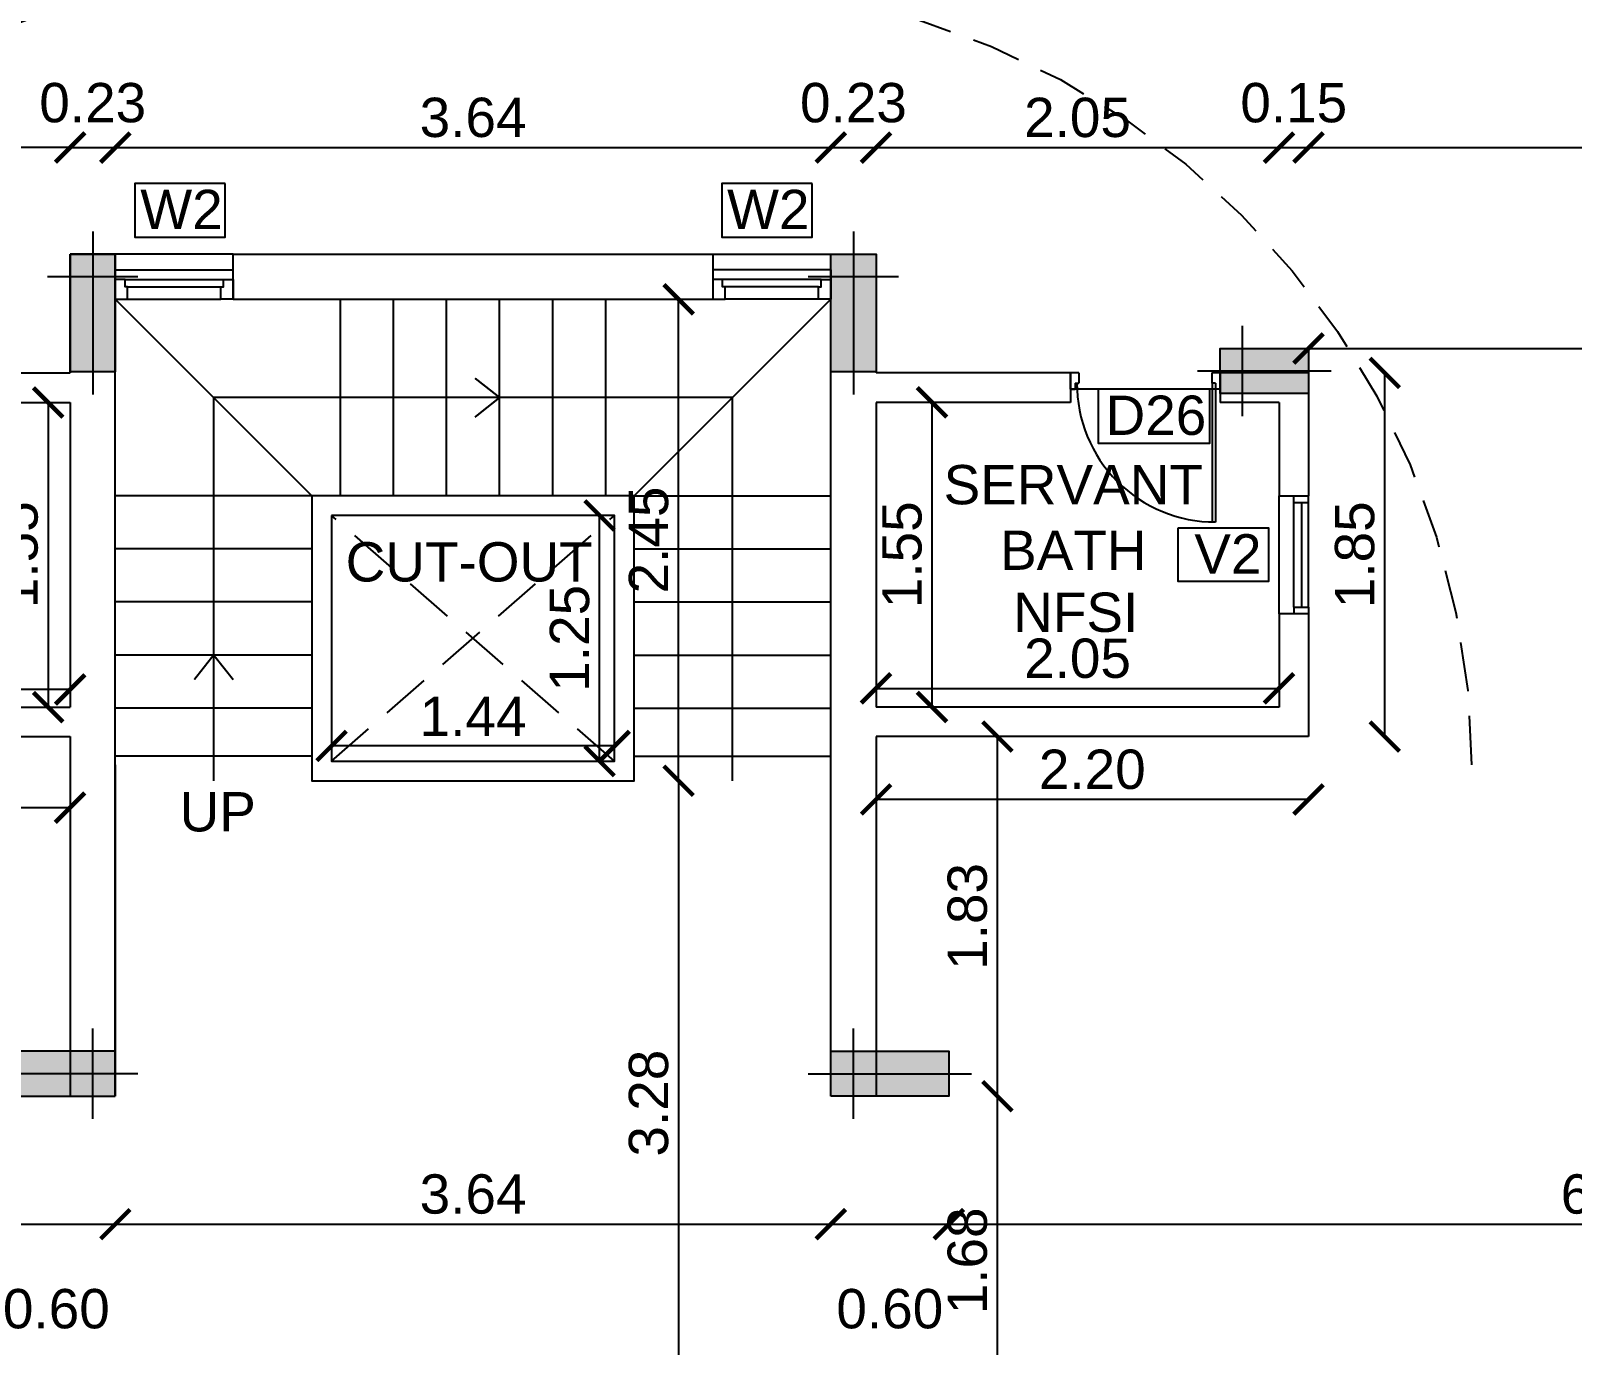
# Model space of a CAD drawing. Header units: metres. Extents: x 2130 to 3135, y 5414 to 5819.
# Drawn here: x 2816.08 to 2823.92, y 5639.05 to 5645.73 of the extents above; entities that cross this region are included whole.
import ezdxf
from ezdxf.enums import TextEntityAlignment as Align

# ---------------------------------------------------------------- set-up
doc = ezdxf.new("R2010")
doc.units = ezdxf.units.M
doc.header["$MEASUREMENT"] = 0
doc.header["$PDMODE"] = 34
doc.linetypes.add('HIDDEN', pattern=[0.375, 0.25, -0.125])
doc.linetypes.add('PHANTOM2', pattern=[1.25, 0.625, -0.125, 0.125, -0.125, 0.125, -0.125])
doc.layers.get('0').update_dxf_attribs({"lineweight": 18})
doc.layers.get('Defpoints').update_dxf_attribs({"lineweight": 18})
for name, color, linetype in [('BLK_1_FLR_0_EXIT_WIDTH_STAIR', 1, 'Continuous'), ('col', 1, 'Continuous'), ('DIM', 8, 'Continuous'), ('JD', 3, 'Continuous'), ('WALL', 2, 'Continuous'), ('WIN', 5, 'Continuous')]:
    doc.layers.add(name, color=color, linetype=linetype)
doc.layers.add('text', color=7, linetype='Continuous', lineweight=25)
doc.layers.add('text @ 1', color=7, linetype='Continuous', lineweight=25)
doc.styles.add('A1', font='arial.ttf')
doc.styles.add('R1', font='arial.ttf')
doc.styles.get("Standard").update_dxf_attribs({"font": 'arial.ttf'})
doc.dimstyles.new('app', dxfattribs={"dimtxt": 0.2, "dimasz": 0.1, "dimexe": 0.18, "dimexo": 0.0625, "dimgap": 0.09, "dimtad": 0, "dimzin": 0, "dimdsep": 46, "dimtxsty": 'Standard', "dimblk": 'OBLIQUE', "dimcen": 0.09, "dimse1": 1, "dimse2": 1, "dimclre": 8, "dimadec": 0, "dimazin": 0, "dimtfac": 1, "dimtofl": 0, "dimtmove": 0, "dimatfit": 3, "dimfxl": 0, "dimtolj": 1, "dimtzin": 0, "dimarcsym": 0})
doc.dimstyles.new('DIM-CMDA', dxfattribs={"dimtxt": 0.2, "dimasz": 0.15, "dimexe": 0.05, "dimexo": 0.0625, "dimgap": 0.05, "dimtad": 1, "dimzin": 1, "dimdsep": 46, "dimtxsty": 'R1', "dimblk": 'ARCHTICK', "dimcen": 0.09, "dimse1": 1, "dimse2": 1, "dimclrd": 8, "dimclre": 8, "dimadec": 0, "dimazin": 0, "dimtm": 1e-09, "dimtfac": 1, "dimtofl": 0, "dimtmove": 2, "dimatfit": 3, "dimfxl": 0, "dimtolj": 1, "dimtzin": 0, "dimlwd": -1, "dimlwe": -1, "dimarcsym": 0})

# ---------------------------------------------------------------- blocks, each defined once
blk = doc.blocks.new('A$C1E3E09E3')
at = {"layer": 'WIN'}
for p, q in [((0, 0.6), (0, 0)), ((0.0499, 0.5505), (0.0499, 0.0495)), ((0.0875, 0.5375), (0.0875, 0.0625)), ((0.15, 0.5375), (0.15, 0.0625))]:
    blk.add_line(p, q, dxfattribs=at)
at = {"layer": 'WIN', "color": 9}
for points in [[(0.0499, 0.5505), (0.0499, 0.6), (0.15, 0.6), (0.15, 0.5375), (0.0875, 0.5375), (0.0875, 0.5505), (0.0499, 0.5505)], [(0.0499, 0.0495), (0.0499, 0), (0.15, 0), (0.15, 0.0625), (0.0875, 0.0625), (0.0875, 0.0495), (0.0499, 0.0495)]]:
    blk.add_lwpolyline(points, dxfattribs=at)
blk = doc.blocks.new('A$C52CC7759')
at = {"color": 0, "linetype": 'HIDDEN'}
for radius in [7, 4]:
    blk.add_arc((4, 0), radius, 90, 180, dxfattribs=at)
blk = doc.blocks.new('230x600')
blk.add_hatch(color=0).paths.add_polyline_path([(1593.9623, -175.0392), (1594.1923, -175.0392), (1594.1923, -175.6392), (1593.9623, -175.6392)])
at = {"color": 0}
for p, q in [((1594.0773, -174.9242), (1594.0773, -175.7542)), ((1593.8473, -175.1542), (1594.3073, -175.1542))]:
    blk.add_line(p, q, dxfattribs=at)
blk.add_lwpolyline([(1593.9623, -175.0392), (1594.1923, -175.0392), (1594.1923, -175.6392), (1593.9623, -175.6392)], close=True, dxfattribs=at)
blk = doc.blocks.new('A$C43150011')
at = {"layer": 'WIN'}
for p, q in [((0.6667, 0.75), (0.7486, 0.75)), ((0.6667, 0.75), (0.6667, 0.7279)), ((0.6979, 0.7279), (0.6667, 0.7279)), ((0.6979, 0.7279), (0.6979, 0.7083)), ((0.7486, 0.7083), (0.6979, 0.7083)), ((0.7486, 0.7083), (0.7486, 0.75)), ((0.6979, 0.0227), (0, 0.0227)), ((0.6979, 0.0401), (0.0011, 0.0401)), ((0.6667, 0), (0.6667, 0.0221)), ((0.6979, 0.0221), (0.6667, 0.0221)), ((0.6667, 0), (0.7486, 0)), ((0.7486, 0.0417), (0.6979, 0.0417)), ((0.6979, 0.0221), (0.6979, 0.0417)), ((0.7486, 0), (0.7486, 0.0417))]:
    blk.add_line(p, q, dxfattribs=at)
blk.add_lwpolyline([(0.6667, 0), (0.6667, 0.75)], dxfattribs=at)
blk.add_arc((0.6936, 0.0249), 0.6933, 89.64553, 180.17925, dxfattribs=at)
blk = doc.blocks.new('*U12')
at = {"color": 0}
for p, q in [((0, 0), (0, 0.6)), ((0.075, 0.5667), (0.075, 0.6)), ((0.075, 0.0333), (0.075, 0.5667)), ((0.075, 0.5667), (0.15, 0.5667)), ((0.1167, 0.0333), (0.1167, 0.5667)), ((0.15, 0.5667), (0.15, 0.6)), ((0.15, 0.0333), (0.15, 0.5667)), ((0.075, 0.0333), (0.15, 0.0333)), ((0.075, 0.0333), (0.075, 0)), ((0.15, 0.0333), (0.15, 0))]:
    blk.add_line(p, q, dxfattribs=at)
blk = doc.blocks.new('230x450')
blk.add_hatch(color=0).paths.add_polyline_path([(1594.8731, -175.0392), (1595.1031, -175.0392), (1595.1031, -175.4892), (1594.8731, -175.4892)])
at = {"color": 0}
for p, q in [((1594.9881, -174.9242), (1594.9881, -175.6042)), ((1594.7581, -175.1542), (1595.2181, -175.1542))]:
    blk.add_line(p, q, dxfattribs=at)
blk.add_lwpolyline([(1594.8731, -175.0392), (1595.1031, -175.0392), (1595.1031, -175.4892), (1594.8731, -175.4892)], close=True, dxfattribs=at)
blk = doc.blocks.new('_ArchTick')
at = {"color": 0, "linetype": 'ByBlock', "const_width": 0.15}
blk.add_lwpolyline([(-0.5, -0.5), (0.5, 0.5)], dxfattribs=at)
blk = doc.blocks.new('*D791')
at = {"layer": 'Defpoints', "color": 0}
for p in [(2816.5115, 5645.1392), (2816.2815, 5643.6677), (2816.5115, 5643.6677)]:
    blk.add_point(p, dxfattribs=at)
at = {"layer": 'DIM', "color": 8}
blk.add_line((2816.2815, 5645.1392), (2816.5115, 5645.1392), dxfattribs=at)
at = {"layer": 'DIM', "color": 8, "xscale": 0.15, "yscale": 0.15, "zscale": 0.15, "rotation": 180}
blk.add_blockref('_ArchTick', (2816.2815, 5645.1392), dxfattribs=at)
at = {"layer": 'DIM', "color": 8, "xscale": 0.15, "yscale": 0.15, "zscale": 0.15}
blk.add_blockref('_ArchTick', (2816.5115, 5645.1392), dxfattribs=at)
at = {"layer": 'DIM', "color": 0, "insert": (2816.3965, 5645.3664), "char_height": 0.2, "attachment_point": 5, "style": 'R1'}
blk.add_mtext('\\A1;0.23', dxfattribs=at)
blk = doc.blocks.new('*D792')
at = {"layer": 'Defpoints', "color": 0}
for p in [(2820.1515, 5645.1392), (2816.5115, 5643.6677), (2820.1515, 5643.6421)]:
    blk.add_point(p, dxfattribs=at)
at = {"layer": 'DIM', "color": 8}
blk.add_line((2816.5115, 5645.1392), (2820.1515, 5645.1392), dxfattribs=at)
at = {"layer": 'DIM', "color": 8, "xscale": 0.15, "yscale": 0.15, "zscale": 0.15, "rotation": 180}
blk.add_blockref('_ArchTick', (2816.5115, 5645.1392), dxfattribs=at)
at = {"layer": 'DIM', "color": 8, "xscale": 0.15, "yscale": 0.15, "zscale": 0.15}
blk.add_blockref('_ArchTick', (2820.1515, 5645.1392), dxfattribs=at)
at = {"layer": 'DIM', "color": 0, "insert": (2818.3315, 5645.2914), "char_height": 0.2, "attachment_point": 5, "style": 'R1'}
blk.add_mtext('\\A1;3.64', dxfattribs=at)
blk = doc.blocks.new('*D793')
at = {"layer": 'Defpoints', "color": 0}
for p in [(2820.3815, 5645.1392), (2820.1515, 5643.6421), (2820.3815, 5643.6331)]:
    blk.add_point(p, dxfattribs=at)
at = {"layer": 'DIM', "color": 8}
blk.add_line((2820.1515, 5645.1392), (2820.3815, 5645.1392), dxfattribs=at)
at = {"layer": 'DIM', "color": 8, "xscale": 0.15, "yscale": 0.15, "zscale": 0.15, "rotation": 180}
blk.add_blockref('_ArchTick', (2820.1515, 5645.1392), dxfattribs=at)
at = {"layer": 'DIM', "color": 8, "xscale": 0.15, "yscale": 0.15, "zscale": 0.15}
blk.add_blockref('_ArchTick', (2820.3815, 5645.1392), dxfattribs=at)
at = {"layer": 'DIM', "color": 0, "insert": (2820.2665, 5645.3664), "char_height": 0.2, "attachment_point": 5, "style": 'R1'}
blk.add_mtext('\\A1;0.23', dxfattribs=at)
blk = doc.blocks.new('*D794')
at = {"layer": 'Defpoints', "color": 0}
for p in [(2822.4315, 5645.1392), (2820.3815, 5643.6331), (2822.4315, 5643.605)]:
    blk.add_point(p, dxfattribs=at)
at = {"layer": 'DIM', "color": 8}
blk.add_line((2820.3815, 5645.1392), (2822.4315, 5645.1392), dxfattribs=at)
at = {"layer": 'DIM', "color": 8, "xscale": 0.15, "yscale": 0.15, "zscale": 0.15, "rotation": 180}
blk.add_blockref('_ArchTick', (2820.3815, 5645.1392), dxfattribs=at)
at = {"layer": 'DIM', "color": 8, "xscale": 0.15, "yscale": 0.15, "zscale": 0.15}
blk.add_blockref('_ArchTick', (2822.4315, 5645.1392), dxfattribs=at)
at = {"layer": 'DIM', "color": 0, "insert": (2821.4065, 5645.2913), "char_height": 0.2, "attachment_point": 5, "style": 'R1'}
blk.add_mtext('\\A1;2.05', dxfattribs=at)
blk = doc.blocks.new('*D795')
at = {"layer": 'Defpoints', "color": 0}
for p in [(2822.5815, 5645.1392), (2822.4315, 5643.605), (2822.5815, 5643.5616)]:
    blk.add_point(p, dxfattribs=at)
at = {"layer": 'DIM', "color": 8}
blk.add_line((2822.4315, 5645.1392), (2822.5815, 5645.1392), dxfattribs=at)
at = {"layer": 'DIM', "color": 8, "xscale": 0.15, "yscale": 0.15, "zscale": 0.15, "rotation": 180}
blk.add_blockref('_ArchTick', (2822.4315, 5645.1392), dxfattribs=at)
at = {"layer": 'DIM', "color": 8, "xscale": 0.15, "yscale": 0.15, "zscale": 0.15}
blk.add_blockref('_ArchTick', (2822.5815, 5645.1392), dxfattribs=at)
at = {"layer": 'DIM', "color": 0, "insert": (2822.5065, 5645.3663), "char_height": 0.2, "attachment_point": 5, "style": 'R1'}
blk.add_mtext('\\A1;0.15', dxfattribs=at)
blk = doc.blocks.new('*D796')
at = {"layer": 'Defpoints', "color": 0}
for p in [(2827.5215, 5645.1392), (2822.5815, 5643.5616), (2827.5215, 5643.5425)]:
    blk.add_point(p, dxfattribs=at)
at = {"layer": 'DIM', "color": 8}
blk.add_line((2822.5815, 5645.1392), (2827.5215, 5645.1392), dxfattribs=at)
at = {"layer": 'DIM', "color": 8, "xscale": 0.15, "yscale": 0.15, "zscale": 0.15, "rotation": 180}
blk.add_blockref('_ArchTick', (2822.5815, 5645.1392), dxfattribs=at)
at = {"layer": 'DIM', "color": 8, "xscale": 0.15, "yscale": 0.15, "zscale": 0.15}
blk.add_blockref('_ArchTick', (2827.5215, 5645.1392), dxfattribs=at)
at = {"layer": 'DIM', "color": 0, "insert": (2825.0515, 5645.2913), "char_height": 0.2, "attachment_point": 5, "style": 'R1'}
blk.add_mtext('\\A1;4.94', dxfattribs=at)
blk = doc.blocks.new('*D800')
at = {"layer": 'Defpoints', "color": 0}
for p in [(2814.2315, 5645.1392), (2814.2315, 5643.5308), (2816.2815, 5643.5308)]:
    blk.add_point(p, dxfattribs=at)
at = {"layer": 'DIM', "color": 8}
blk.add_line((2816.2815, 5645.1392), (2814.2315, 5645.1392), dxfattribs=at)
at = {"layer": 'DIM', "color": 8, "xscale": 0.15, "yscale": 0.15, "zscale": 0.15, "rotation": 180}
blk.add_blockref('_ArchTick', (2814.2315, 5645.1392), dxfattribs=at)
at = {"layer": 'DIM', "color": 8, "xscale": 0.15, "yscale": 0.15, "zscale": 0.15}
blk.add_blockref('_ArchTick', (2816.2815, 5645.1392), dxfattribs=at)
at = {"layer": 'DIM', "color": 0, "insert": (2815.2565, 5645.2913), "char_height": 0.2, "attachment_point": 5, "style": 'R1'}
blk.add_mtext('\\A1;2.05', dxfattribs=at)
blk = doc.blocks.new('*D809')
at = {"layer": 'Defpoints', "color": 0}
for p in [(2815.9115, 5640.3125), (2816.5115, 5640.3125), (2816.5115, 5639.6618)]:
    blk.add_point(p, dxfattribs=at)
at = {"layer": 'DIM', "color": 8}
blk.add_line((2815.9115, 5639.6618), (2816.5115, 5639.6618), dxfattribs=at)
at = {"layer": 'DIM', "color": 8, "xscale": 0.15, "yscale": 0.15, "zscale": 0.15, "rotation": 180}
blk.add_blockref('_ArchTick', (2815.9115, 5639.6618), dxfattribs=at)
at = {"layer": 'DIM', "color": 8, "xscale": 0.15, "yscale": 0.15, "zscale": 0.15}
blk.add_blockref('_ArchTick', (2816.5115, 5639.6618), dxfattribs=at)
at = {"layer": 'DIM', "color": 0, "insert": (2816.2115, 5639.2305), "char_height": 0.2, "attachment_point": 5, "style": 'R1'}
blk.add_mtext('\\A1;0.60', dxfattribs=at)
blk = doc.blocks.new('*D810')
at = {"layer": 'Defpoints', "color": 0}
for p in [(2816.5115, 5640.3125), (2820.1515, 5640.3125), (2820.1515, 5639.6618)]:
    blk.add_point(p, dxfattribs=at)
at = {"layer": 'DIM', "color": 8}
blk.add_line((2816.5115, 5639.6618), (2820.1515, 5639.6618), dxfattribs=at)
at = {"layer": 'DIM', "color": 8, "xscale": 0.15, "yscale": 0.15, "zscale": 0.15, "rotation": 180}
blk.add_blockref('_ArchTick', (2816.5115, 5639.6618), dxfattribs=at)
at = {"layer": 'DIM', "color": 8, "xscale": 0.15, "yscale": 0.15, "zscale": 0.15}
blk.add_blockref('_ArchTick', (2820.1515, 5639.6618), dxfattribs=at)
at = {"layer": 'DIM', "color": 0, "insert": (2818.3315, 5639.814), "char_height": 0.2, "attachment_point": 5, "style": 'R1'}
blk.add_mtext('\\A1;3.64', dxfattribs=at)
blk = doc.blocks.new('*D811')
at = {"layer": 'Defpoints', "color": 0}
for p in [(2820.1515, 5640.3125), (2820.7515, 5640.3125), (2820.7515, 5639.6618)]:
    blk.add_point(p, dxfattribs=at)
at = {"layer": 'DIM', "color": 8}
blk.add_line((2820.1515, 5639.6618), (2820.7515, 5639.6618), dxfattribs=at)
at = {"layer": 'DIM', "color": 8, "xscale": 0.15, "yscale": 0.15, "zscale": 0.15, "rotation": 180}
blk.add_blockref('_ArchTick', (2820.1515, 5639.6618), dxfattribs=at)
at = {"layer": 'DIM', "color": 8, "xscale": 0.15, "yscale": 0.15, "zscale": 0.15}
blk.add_blockref('_ArchTick', (2820.7515, 5639.6618), dxfattribs=at)
at = {"layer": 'DIM', "color": 0, "insert": (2820.4515, 5639.2305), "char_height": 0.2, "attachment_point": 5, "style": 'R1'}
blk.add_mtext('\\A1;0.60', dxfattribs=at)
blk = doc.blocks.new('*D812')
at = {"layer": 'Defpoints', "color": 0}
for p in [(2820.7515, 5640.3125), (2827.5215, 5640.2425), (2827.5215, 5639.6618)]:
    blk.add_point(p, dxfattribs=at)
at = {"layer": 'DIM', "color": 8}
blk.add_line((2820.7515, 5639.6618), (2827.5215, 5639.6618), dxfattribs=at)
at = {"layer": 'DIM', "color": 8, "xscale": 0.15, "yscale": 0.15, "zscale": 0.15, "rotation": 180}
blk.add_blockref('_ArchTick', (2820.7515, 5639.6618), dxfattribs=at)
at = {"layer": 'DIM', "color": 8, "xscale": 0.15, "yscale": 0.15, "zscale": 0.15}
blk.add_blockref('_ArchTick', (2827.5215, 5639.6618), dxfattribs=at)
at = {"layer": 'DIM', "color": 0, "insert": (2824.1365, 5639.8139), "char_height": 0.2, "attachment_point": 5, "style": 'R1'}
blk.add_mtext('\\A1;6.77', dxfattribs=at)
blk = doc.blocks.new('*D837')
at = {"layer": 'Defpoints', "color": 0}
for p in [(2820.7515, 5640.3125), (2820.999, 5640.3125), (2819.129, 5638.6375)]:
    blk.add_point(p, dxfattribs=at)
at = {"layer": 'DIM', "color": 8}
blk.add_line((2820.999, 5638.6375), (2820.999, 5640.3125), dxfattribs=at)
at = {"layer": 'DIM', "color": 8, "xscale": 0.15, "yscale": 0.15, "zscale": 0.15}
for p, rotation in [((2820.999, 5640.3125), 90), ((2820.999, 5638.6375), 270)]:
    blk.add_blockref('_ArchTick', p, dxfattribs=dict(at, rotation=rotation))
at = {"layer": 'DIM', "color": 0, "insert": (2820.8469, 5639.475), "char_height": 0.2, "attachment_point": 5, "rotation": 90, "style": 'R1'}
blk.add_mtext('\\A1;1.68', dxfattribs=at)
blk = doc.blocks.new('*D838')
at = {"layer": 'Defpoints', "color": 0}
for p in [(2820.999, 5642.1425), (2820.999, 5642.1425), (2820.7515, 5640.3125)]:
    blk.add_point(p, dxfattribs=at)
at = {"layer": 'DIM', "color": 8}
blk.add_line((2820.999, 5640.3125), (2820.999, 5642.1425), dxfattribs=at)
at = {"layer": 'DIM', "color": 8, "xscale": 0.15, "yscale": 0.15, "zscale": 0.15}
for p, rotation in [((2820.999, 5642.1425), 90), ((2820.999, 5640.3125), 270)]:
    blk.add_blockref('_ArchTick', p, dxfattribs=dict(at, rotation=rotation))
at = {"layer": 'DIM', "color": 0, "insert": (2820.8468, 5641.2275), "char_height": 0.2, "attachment_point": 5, "rotation": 90, "style": 'R1'}
blk.add_mtext('\\A1;1.83', dxfattribs=at)
blk = doc.blocks.new('*D884')
at = {"layer": 'Defpoints', "color": 0}
for p in [(2817.6115, 5642.0947), (2817.6115, 5642.0175), (2819.0515, 5642.0175)]:
    blk.add_point(p, dxfattribs=at)
at = {"layer": 'DIM', "color": 8}
blk.add_line((2819.0515, 5642.0947), (2817.6115, 5642.0947), dxfattribs=at)
at = {"layer": 'DIM', "color": 8, "xscale": 0.15, "yscale": 0.15, "zscale": 0.15, "rotation": 180}
blk.add_blockref('_ArchTick', (2817.6115, 5642.0947), dxfattribs=at)
at = {"layer": 'DIM', "color": 8, "xscale": 0.15, "yscale": 0.15, "zscale": 0.15}
blk.add_blockref('_ArchTick', (2819.0515, 5642.0947), dxfattribs=at)
at = {"layer": 'DIM', "color": 0, "insert": (2818.3315, 5642.2451), "char_height": 0.2, "attachment_point": 5, "style": 'R1'}
blk.add_mtext('\\A1;1.44', dxfattribs=at)
blk = doc.blocks.new('*D885')
at = {"layer": 'Defpoints', "color": 0}
for p in [(2818.9754, 5643.2675), (2819.0515, 5643.2675), (2819.0515, 5642.0175)]:
    blk.add_point(p, dxfattribs=at)
at = {"layer": 'DIM', "color": 8}
blk.add_line((2818.9754, 5642.0175), (2818.9754, 5643.2675), dxfattribs=at)
at = {"layer": 'DIM', "color": 8, "xscale": 0.15, "yscale": 0.15, "zscale": 0.15}
for p, rotation in [((2818.9754, 5643.2675), 90), ((2818.9754, 5642.0175), 270)]:
    blk.add_blockref('_ArchTick', p, dxfattribs=dict(at, rotation=rotation))
at = {"layer": 'DIM', "color": 0, "insert": (2818.8233, 5642.6425), "char_height": 0.2, "attachment_point": 5, "rotation": 90, "style": 'R1'}
blk.add_mtext('\\A1;1.25', dxfattribs=at)
blk = doc.blocks.new('*D763')
at = {"layer": 'Defpoints', "color": 0}
for p in [(2822.5815, 5644.1175), (2827.5215, 5644.1175), (2827.5215, 5643.5425)]:
    blk.add_point(p, dxfattribs=at)
at = {"layer": 'DIM', "color": 8}
blk.add_line((2822.5815, 5644.1175), (2827.5215, 5644.1175), dxfattribs=at)
at = {"layer": 'DIM', "color": 8, "xscale": 0.15, "yscale": 0.15, "zscale": 0.15, "rotation": 180}
blk.add_blockref('_ArchTick', (2822.5815, 5644.1175), dxfattribs=at)
at = {"layer": 'DIM', "color": 8, "xscale": 0.15, "yscale": 0.15, "zscale": 0.15}
blk.add_blockref('_ArchTick', (2827.5215, 5644.1175), dxfattribs=at)
at = {"layer": 'DIM', "color": 0, "insert": (2825.0515, 5644.2696), "char_height": 0.2, "attachment_point": 5, "style": 'R1'}
blk.add_mtext('\\A1;4.94', dxfattribs=at)
blk = doc.blocks.new('*D768')
at = {"layer": 'Defpoints', "color": 0}
for p in [(2814.2315, 5642.3816), (2814.2315, 5642.2925), (2816.2815, 5642.2925)]:
    blk.add_point(p, dxfattribs=at)
at = {"layer": 'DIM', "color": 8}
blk.add_line((2816.2815, 5642.3816), (2814.2315, 5642.3816), dxfattribs=at)
at = {"layer": 'DIM', "color": 8, "xscale": 0.15, "yscale": 0.15, "zscale": 0.15, "rotation": 180}
blk.add_blockref('_ArchTick', (2814.2315, 5642.3816), dxfattribs=at)
at = {"layer": 'DIM', "color": 8, "xscale": 0.15, "yscale": 0.15, "zscale": 0.15}
blk.add_blockref('_ArchTick', (2816.2815, 5642.3816), dxfattribs=at)
at = {"layer": 'DIM', "color": 0, "insert": (2815.2565, 5642.5337), "char_height": 0.2, "attachment_point": 5, "style": 'R1'}
blk.add_mtext('\\A1;2.05', dxfattribs=at)
blk = doc.blocks.new('*D769')
at = {"layer": 'Defpoints', "color": 0}
for p in [(2816.2815, 5643.8425), (2816.17, 5642.2925), (2816.2815, 5642.2925)]:
    blk.add_point(p, dxfattribs=at)
at = {"layer": 'DIM', "color": 8}
blk.add_line((2816.17, 5643.8425), (2816.17, 5642.2925), dxfattribs=at)
at = {"layer": 'DIM', "color": 8, "xscale": 0.15, "yscale": 0.15, "zscale": 0.15}
for p, rotation in [((2816.17, 5643.8425), 90), ((2816.17, 5642.2925), 270)]:
    blk.add_blockref('_ArchTick', p, dxfattribs=dict(at, rotation=rotation))
at = {"layer": 'DIM', "color": 0, "insert": (2816.0179, 5643.0675), "char_height": 0.2, "attachment_point": 5, "rotation": 90, "style": 'R1'}
blk.add_mtext('\\A1;1.55', dxfattribs=at)
blk = doc.blocks.new('*D770')
at = {"layer": 'Defpoints', "color": 0}
for p in [(2814.0815, 5642.1425), (2814.0815, 5641.7808), (2816.2815, 5641.7085)]:
    blk.add_point(p, dxfattribs=at)
at = {"layer": 'DIM', "color": 8}
blk.add_line((2816.2815, 5641.7808), (2814.0815, 5641.7808), dxfattribs=at)
at = {"layer": 'DIM', "color": 8, "xscale": 0.15, "yscale": 0.15, "zscale": 0.15, "rotation": 180}
blk.add_blockref('_ArchTick', (2814.0815, 5641.7808), dxfattribs=at)
at = {"layer": 'DIM', "color": 8, "xscale": 0.15, "yscale": 0.15, "zscale": 0.15}
blk.add_blockref('_ArchTick', (2816.2815, 5641.7808), dxfattribs=at)
at = {"layer": 'DIM', "color": 0, "insert": (2815.1815, 5641.933), "char_height": 0.2, "attachment_point": 5, "style": 'R1'}
blk.add_mtext('\\A1;2.20', dxfattribs=at)
blk = doc.blocks.new('*D772')
at = {"layer": 'Defpoints', "color": 0}
for p in [(2822.4315, 5642.3877), (2820.3815, 5642.2925), (2822.4315, 5642.2925)]:
    blk.add_point(p, dxfattribs=at)
at = {"layer": 'DIM', "color": 8}
blk.add_line((2820.3815, 5642.3877), (2822.4315, 5642.3877), dxfattribs=at)
at = {"layer": 'DIM', "color": 8, "xscale": 0.15, "yscale": 0.15, "zscale": 0.15, "rotation": 180}
blk.add_blockref('_ArchTick', (2820.3815, 5642.3877), dxfattribs=at)
at = {"layer": 'DIM', "color": 8, "xscale": 0.15, "yscale": 0.15, "zscale": 0.15}
blk.add_blockref('_ArchTick', (2822.4315, 5642.3877), dxfattribs=at)
at = {"layer": 'DIM', "color": 0, "insert": (2821.4065, 5642.5398), "char_height": 0.2, "attachment_point": 5, "style": 'R1'}
blk.add_mtext('\\A1;2.05', dxfattribs=at)
blk = doc.blocks.new('*D773')
at = {"layer": 'Defpoints', "color": 0}
for p in [(2820.3815, 5643.8425), (2820.6664, 5643.8425), (2820.3815, 5642.2925)]:
    blk.add_point(p, dxfattribs=at)
at = {"layer": 'DIM', "color": 8}
blk.add_line((2820.6664, 5642.2925), (2820.6664, 5643.8425), dxfattribs=at)
at = {"layer": 'DIM', "color": 8, "xscale": 0.15, "yscale": 0.15, "zscale": 0.15}
for p, rotation in [((2820.6664, 5643.8425), 90), ((2820.6664, 5642.2925), 270)]:
    blk.add_blockref('_ArchTick', p, dxfattribs=dict(at, rotation=rotation))
at = {"layer": 'DIM', "color": 0, "insert": (2820.5143, 5643.0675), "char_height": 0.2, "attachment_point": 5, "rotation": 90, "style": 'R1'}
blk.add_mtext('\\A1;1.55', dxfattribs=at)
blk = doc.blocks.new('*D774')
at = {"layer": 'Defpoints', "color": 0}
for p in [(2820.3815, 5642.1425), (2822.5815, 5642.1425), (2820.3815, 5641.8227)]:
    blk.add_point(p, dxfattribs=at)
at = {"layer": 'DIM', "color": 8}
blk.add_line((2822.5815, 5641.8227), (2820.3815, 5641.8227), dxfattribs=at)
at = {"layer": 'DIM', "color": 8, "xscale": 0.15, "yscale": 0.15, "zscale": 0.15, "rotation": 180}
blk.add_blockref('_ArchTick', (2820.3815, 5641.8227), dxfattribs=at)
at = {"layer": 'DIM', "color": 8, "xscale": 0.15, "yscale": 0.15, "zscale": 0.15}
blk.add_blockref('_ArchTick', (2822.5815, 5641.8227), dxfattribs=at)
at = {"layer": 'DIM', "color": 0, "insert": (2821.4815, 5641.9748), "char_height": 0.2, "attachment_point": 5, "style": 'R1'}
blk.add_mtext('\\A1;2.20', dxfattribs=at)
blk = doc.blocks.new('*D775')
at = {"layer": 'Defpoints', "color": 0}
for p in [(2821.1145, 5643.9925), (2822.9695, 5643.9925), (2822.5815, 5642.1425)]:
    blk.add_point(p, dxfattribs=at)
at = {"layer": 'DIM', "color": 8}
blk.add_line((2822.9695, 5642.1425), (2822.9695, 5643.9925), dxfattribs=at)
at = {"layer": 'DIM', "color": 8, "xscale": 0.15, "yscale": 0.15, "zscale": 0.15}
for p, rotation in [((2822.9695, 5643.9925), 90), ((2822.9695, 5642.1425), 270)]:
    blk.add_blockref('_ArchTick', p, dxfattribs=dict(at, rotation=rotation))
at = {"layer": 'DIM', "color": 0, "insert": (2822.8174, 5643.0675), "char_height": 0.2, "attachment_point": 5, "rotation": 90, "style": 'R1'}
blk.add_mtext('\\A1;1.85', dxfattribs=at)
blk = doc.blocks.new('*D779')
at = {"layer": 'Defpoints', "color": 0}
for p in [(2819.1515, 5641.9175), (2819.3265, 5638.6375), (2819.3773, 5638.6375)]:
    blk.add_point(p, dxfattribs=at)
at = {"layer": 'DIM', "color": 8}
blk.add_line((2819.3773, 5641.9175), (2819.3773, 5638.6375), dxfattribs=at)
at = {"layer": 'DIM', "color": 8, "xscale": 0.15, "yscale": 0.15, "zscale": 0.15}
for p, rotation in [((2819.3773, 5641.9175), 90), ((2819.3773, 5638.6375), 270)]:
    blk.add_blockref('_ArchTick', p, dxfattribs=dict(at, rotation=rotation))
at = {"layer": 'DIM', "color": 0, "insert": (2819.2251, 5640.2775), "char_height": 0.2, "attachment_point": 5, "rotation": 90, "style": 'R1'}
blk.add_mtext('\\A1;3.28', dxfattribs=at)
blk = doc.blocks.new('*D780')
at = {"layer": 'Defpoints', "color": 0}
for p in [(2819.1515, 5644.3675), (2819.3773, 5644.3675), (2819.1515, 5641.9175)]:
    blk.add_point(p, dxfattribs=at)
at = {"layer": 'DIM', "color": 8}
blk.add_line((2819.3773, 5641.9175), (2819.3773, 5644.3675), dxfattribs=at)
at = {"layer": 'DIM', "color": 8, "xscale": 0.15, "yscale": 0.15, "zscale": 0.15}
for p, rotation in [((2819.3773, 5644.3675), 90), ((2819.3773, 5641.9175), 270)]:
    blk.add_blockref('_ArchTick', p, dxfattribs=dict(at, rotation=rotation))
at = {"layer": 'DIM', "color": 0, "insert": (2819.2252, 5643.1425), "char_height": 0.2, "attachment_point": 5, "rotation": 90, "style": 'R1'}
blk.add_mtext('\\A1;2.45', dxfattribs=at)
blk = doc.blocks.new('_Oblique')
at = {"color": 0, "linetype": 'ByBlock', "lineweight": -2}
blk.add_line((-0.5, -0.5), (0.5, 0.5), dxfattribs=at)
blk = doc.blocks.new('*D924')
at = {"layer": 'BLK_1_FLR_0_EXIT_WIDTH_STAIR', "color": 0, "linetype": 'PHANTOM2', "lineweight": -2}
for p, q in [((2815.7377, 5640.3125), (2815.7377, 5639.8163)), ((2815.7377, 5638.6395), (2815.7377, 5639.1356))]:
    blk.add_line(p, q, dxfattribs=at)
at = {"layer": 'Defpoints', "color": 0}
for p in [(2815.7377, 5640.3125), (2816.2815, 5640.3125), (2816.2815, 5638.6395)]:
    blk.add_point(p, dxfattribs=at)
at = {"layer": 'BLK_1_FLR_0_EXIT_WIDTH_STAIR', "color": 0, "lineweight": -2, "xscale": 0.1, "yscale": 0.1, "zscale": 0.1}
for p, rotation in [((2815.7377, 5640.3125), 90), ((2815.7377, 5638.6395), 270)]:
    blk.add_blockref('_Oblique', p, dxfattribs=dict(at, rotation=rotation))
at = {"layer": 'BLK_1_FLR_0_EXIT_WIDTH_STAIR', "color": 0, "insert": (2815.7377, 5639.476), "char_height": 0.2, "attachment_point": 5, "rotation": 90}
blk.add_mtext('\\A1;1.67', dxfattribs=at)

msp = doc.modelspace()

# ---------------------------------------------------------------- linework, layer by layer
at = {"layer": 'JD', "color": 8}
for points in [[(2817.071, 5644.9564), (2816.6115, 5644.9564), (2816.6115, 5644.6829), (2817.071, 5644.6829)], [(2820.0561, 5644.9564), (2819.5967, 5644.9564), (2819.5967, 5644.6829), (2820.0561, 5644.6829)], [(2822.0799, 5643.9094), (2821.511, 5643.9094), (2821.511, 5643.636), (2822.0799, 5643.636)], [(2821.9179, 5643.2042), (2822.3774, 5643.2042), (2822.3774, 5642.9308), (2821.9179, 5642.9308)]]:
    msp.add_lwpolyline(points, close=True, dxfattribs=at)
at = {"layer": 'WALL'}
for p, q in [((2816.5115, 5644.5975), (2816.2815, 5644.5975)), ((2816.2815, 5644.5975), (2816.2815, 5643.9925)), ((2816.5115, 5640.3125), (2816.5115, 5644.5975)), ((2820.1515, 5640.3125), (2820.1515, 5644.5975)), ((2820.1515, 5644.5975), (2820.3815, 5644.5975)), ((2820.3815, 5644.5975), (2820.3815, 5643.9925)), ((2820.1515, 5644.5175), (2820.1515, 5644.3675)), ((2815.2915, 5643.9925), (2816.2815, 5643.9925)), ((2821.3715, 5643.9925), (2820.3815, 5643.9925)), ((2821.3715, 5643.9925), (2821.3715, 5643.8425)), ((2822.5815, 5643.9925), (2822.1315, 5643.9925)), ((2822.1315, 5643.9925), (2822.1315, 5643.8425)), ((2822.5815, 5643.9925), (2822.5815, 5643.3675)), ((2815.2915, 5643.8425), (2816.2815, 5643.8425)), ((2816.2815, 5643.8425), (2816.2815, 5642.2925)), ((2820.3815, 5643.8425), (2820.3815, 5642.2925)), ((2820.3815, 5643.8425), (2820.3815, 5642.2925)), ((2821.3715, 5643.8425), (2820.3815, 5643.8425)), ((2822.4315, 5643.8425), (2822.1315, 5643.8425)), ((2822.4315, 5643.8425), (2822.4315, 5643.3675)), ((2822.4315, 5643.3675), (2822.5815, 5643.3675)), ((2822.4315, 5642.7675), (2822.4315, 5642.2925)), ((2822.5815, 5642.7675), (2822.4315, 5642.7675)), ((2822.5815, 5642.7675), (2822.5815, 5642.1425)), ((2814.2315, 5642.2925), (2816.2815, 5642.2925)), ((2822.4315, 5642.2925), (2820.3815, 5642.2925)), ((2814.0815, 5642.1425), (2816.2815, 5642.1425)), ((2816.2815, 5642.1425), (2816.2815, 5640.3125)), ((2820.3815, 5642.1425), (2820.3815, 5640.3125)), ((2822.5815, 5642.1425), (2820.3815, 5642.1425)), ((2816.5115, 5641.9985), (2816.5115, 5640.3125)), ((2816.2815, 5640.3125), (2816.5115, 5640.3125)), ((2816.2815, 5640.3125), (2816.5115, 5640.3125)), ((2820.3815, 5640.3125), (2820.1515, 5640.3125))]:
    msp.add_line(p, q, dxfattribs=at)
at = {"layer": 'WALL', "color": 2}
for p, q in [((2817.1115, 5644.3675), (2817.1115, 5644.5975)), ((2817.1115, 5644.5975), (2819.5515, 5644.5975)), ((2819.5515, 5644.5975), (2819.5515, 5644.3675)), ((2817.1115, 5644.3675), (2819.5515, 5644.3675))]:
    msp.add_line(p, q, dxfattribs=at)
at = {"layer": 'WALL', "color": 8, "linetype": 'HIDDEN'}
for p, q in [((2817.6115, 5642.0175), (2819.0515, 5643.2675)), ((2819.0515, 5642.0175), (2817.6115, 5643.2675))]:
    msp.add_line(p, q, dxfattribs=at)
at = {"layer": 'WIN'}
for p, q in [((2817.1115, 5644.5975), (2816.5115, 5644.5975)), ((2819.5515, 5644.5975), (2820.1515, 5644.5975))]:
    msp.add_line(p, q, dxfattribs=at)
at = {"layer": 'WIN', "color": 5, "linetype": 'Continuous'}
for points in [[(2817.5115, 5643.3675), (2816.5115, 5644.3675)], [(2817.6565, 5643.3675), (2817.6565, 5644.3675)], [(2817.9265, 5643.3675), (2817.9265, 5644.3675)], [(2818.1965, 5643.3675), (2818.1965, 5644.3675)], [(2818.4665, 5643.3675), (2818.4665, 5644.3675)], [(2818.7365, 5643.3675), (2818.7365, 5644.3675)], [(2819.0065, 5643.3675), (2819.0065, 5644.3675)], [(2819.1515, 5643.3675), (2820.1515, 5644.3675)], [(2817.5115, 5643.3675), (2816.5115, 5643.3675)], [(2819.1515, 5643.3675), (2820.1515, 5643.3675)], [(2817.5115, 5643.0975), (2816.5115, 5643.0975)], [(2819.1515, 5643.0975), (2820.1515, 5643.0975)], [(2817.5115, 5642.8275), (2816.5115, 5642.8275)], [(2819.1515, 5642.8275), (2820.1515, 5642.8275)], [(2817.5115, 5642.5575), (2816.5115, 5642.5575)], [(2819.1515, 5642.5575), (2820.1515, 5642.5575)], [(2817.5115, 5642.2875), (2816.5115, 5642.2875)], [(2819.1515, 5642.2875), (2820.1515, 5642.2875)], [(2817.5115, 5642.0425), (2816.5115, 5642.0425)], [(2819.1515, 5642.0425), (2820.1515, 5642.0425)]]:
    msp.add_lwpolyline(points, dxfattribs=at)
at = {"layer": 'WIN', "const_width": 0.01}
for points in [[(2818.3413, 5643.9658), (2818.4665, 5643.8675), (2818.3408, 5643.7675)], [(2816.9132, 5642.4322), (2817.0115, 5642.5575), (2817.1115, 5642.4317)]]:
    msp.add_lwpolyline(points, dxfattribs=at)
at = {"layer": 'WIN'}
msp.add_lwpolyline([(2819.6515, 5641.9175), (2819.6515, 5643.8675), (2817.0115, 5643.8675), (2817.0115, 5641.9175)], dxfattribs=at)
at = {"layer": 'WIN', "linetype": 'Continuous'}
msp.add_lwpolyline([(2817.5115, 5643.3675), (2817.5115, 5641.9175), (2819.1515, 5641.9175), (2819.1515, 5643.3675), (2817.5115, 5643.3675)], dxfattribs=at)
msp.add_lwpolyline([(2817.6115, 5643.2675), (2817.6115, 5642.0175), (2819.0515, 5642.0175), (2819.0515, 5643.2675)], close=True, dxfattribs=at)

# ---------------------------------------------------------------- block references
at = {"layer": 'col', "color": 7}
for p in [(1222.3192, 5819.6367), (1226.1892, 5819.6367)]:
    msp.add_blockref('230x600', p, dxfattribs=at)
at = {"layer": 'col', "color": 7, "rotation": 90}
for name, p in [('230x450', (2647.0924, 4049.0144)), ('230x600', (2645.1124, 4046.3501))]:
    msp.add_blockref(name, p, dxfattribs=at)
at = {"layer": 'col', "color": 7, "xscale": -1, "rotation": 270}
msp.add_blockref('230x600', (2991.5507, 4046.3501), dxfattribs=at)
at = {"layer": 'WALL', "color": 8, "linetype": 'HIDDEN'}
msp.add_blockref('A$C52CC7759', (2813.2506, 5641.9675), dxfattribs=at)
at = {"layer": 'WALL', "color": 8, "linetype": 'HIDDEN', "xscale": -1}
msp.add_blockref('A$C52CC7759', (2823.4125, 5641.9675), dxfattribs=at)
at = {"layer": 'WIN', "xscale": -1, "rotation": 90}
msp.add_blockref('A$C1E3E09E3', (2817.1115, 5644.5175), dxfattribs=at)
at = {"layer": 'WIN', "rotation": 270}
msp.add_blockref('A$C1E3E09E3', (2819.5515, 5644.5175), dxfattribs=at)
at = {"layer": 'WIN', "xscale": 1.013333333333319, "yscale": 1.013333333333319, "zscale": 1.013333333333319, "rotation": 90}
msp.add_blockref('A$C43150011', (2822.1315, 5643.2339), dxfattribs=at)
at = {"layer": 'WIN', "linetype": 'ByBlock'}
msp.add_blockref('*U12', (2822.4315, 5642.7675), dxfattribs=at)

# ---------------------------------------------------------------- texts
at = {"layer": 'JD', "style": 'R1'}
for s, p in [('W2', (2816.6387, 5644.7243)), ('W2', (2819.6239, 5644.7243)), ('D26', (2821.5491, 5643.6773)), ('V2', (2822.0007, 5642.9721))]:
    msp.add_text(s, height=0.2, dxfattribs=at).set_placement(p)
at = {"layer": 'text', "style": 'A1'}
msp.add_text('CUT-OUT', height=0.2, dxfattribs=at).set_placement((2818.3117, 5643.0314), align=Align.MIDDLE_CENTER)
msp.add_text('UP', height=0.2, dxfattribs=at).set_placement((2816.8385, 5641.6601))
at = {"layer": 'text', "insert": (2821.3849, 5643.5242), "char_height": 0.2, "width": 1.200841, "attachment_point": 2, "style": 'A1'}
msp.add_mtext('SERVANT BATH', dxfattribs=at)
at = {"layer": 'text @ 1', "insert": (2821.3973, 5642.875), "char_height": 0.2, "width": 0.975044, "attachment_point": 2, "style": 'A1'}
msp.add_mtext('NFSI', dxfattribs=at)

# ---------------------------------------------------------------- dimensions: what is measured, and where the dimension line sits
at = {"layer": 'BLK_1_FLR_0_EXIT_WIDTH_STAIR'}
dim = msp.add_linear_dim(base=(2815.7377, 5640.3125), p1=(2816.2815, 5638.6395), p2=(2816.2815, 5640.3125), angle=90, dimstyle='app', override={"dimfxl": 0, "dimfxlon": 1, "dimarcsym": 2}, dxfattribs=at)
dim.commit()
dim.dimension.update_dxf_attribs({"geometry": '*D924', "text_midpoint": (2815.7377, 5639.476)})
at = {"layer": 'DIM', "color": 7}
for base, p1, p2, picture, middle in [((2816.5115, 5645.1392), (2816.2815, 5643.6677), (2816.5115, 5643.6677), '*D791', (2816.3965, 5645.3664)), ((2820.3815, 5645.1392), (2820.1515, 5643.6421), (2820.3815, 5643.6331), '*D793', (2820.2665, 5645.3664)), ((2822.5815, 5645.1392), (2822.4315, 5643.605), (2822.5815, 5643.5616), '*D795', (2822.5065, 5645.3663)), ((2814.2315, 5645.1392), (2816.2815, 5643.5308), (2814.2315, 5643.5308), '*D800', (2815.2565, 5645.2913)), ((2820.1515, 5645.1392), (2816.5115, 5643.6677), (2820.1515, 5643.6421), '*D792', (2818.3315, 5645.2914)), ((2822.4315, 5645.1392), (2820.3815, 5643.6331), (2822.4315, 5643.605), '*D794', (2821.4065, 5645.2913)), ((2827.5215, 5645.1392), (2822.5815, 5643.5616), (2827.5215, 5643.5425), '*D796', (2825.0515, 5645.2913)), ((2814.2315, 5642.3816), (2816.2815, 5642.2925), (2814.2315, 5642.2925), '*D768', (2815.2565, 5642.5337)), ((2822.4315, 5642.3877), (2820.3815, 5642.2925), (2822.4315, 5642.2925), '*D772', (2821.4065, 5642.5398)), ((2817.6115, 5642.0947), (2819.0515, 5642.0175), (2817.6115, 5642.0175), '*D884', (2818.3315, 5642.2451)), ((2814.0815, 5641.7808), (2816.2815, 5641.7085), (2814.0815, 5642.1425), '*D770', (2815.1815, 5641.933)), ((2820.3815, 5641.8227), (2822.5815, 5642.1425), (2820.3815, 5642.1425), '*D774', (2821.4815, 5641.9748)), ((2816.5115, 5639.6618), (2815.9115, 5640.3125), (2816.5115, 5640.3125), '*D809', (2816.2115, 5639.2305)), ((2820.1515, 5639.6618), (2816.5115, 5640.3125), (2820.1515, 5640.3125), '*D810', (2818.3315, 5639.814)), ((2820.7515, 5639.6618), (2820.1515, 5640.3125), (2820.7515, 5640.3125), '*D811', (2820.4515, 5639.2305)), ((2827.5215, 5639.6618), (2820.7515, 5640.3125), (2827.5215, 5640.2425), '*D812', (2824.1365, 5639.8139))]:
    dim = msp.add_linear_dim(base=base, p1=p1, p2=p2, dimstyle='DIM-CMDA', override={"dimpost": '\\X'}, dxfattribs=at)
    dim.commit()
    dim.dimension.update_dxf_attribs({"geometry": picture, "text_midpoint": middle})
for base, p1, p2, picture, middle in [((2819.3773, 5644.3675), (2819.1515, 5641.9175), (2819.1515, 5644.3675), '*D780', (2819.2252, 5643.1425)), ((2822.9695, 5643.9925), (2822.5815, 5642.1425), (2821.1145, 5643.9925), '*D775', (2822.8174, 5643.0675)), ((2816.17, 5642.2925), (2816.2815, 5643.8425), (2816.2815, 5642.2925), '*D769', (2816.0179, 5643.0675)), ((2820.6664, 5643.8425), (2820.3815, 5642.2925), (2820.3815, 5643.8425), '*D773', (2820.5143, 5643.0675)), ((2818.9754, 5643.2675), (2819.0515, 5642.0175), (2819.0515, 5643.2675), '*D885', (2818.8233, 5642.6425)), ((2820.999, 5642.1425), (2820.7515, 5640.3125), (2820.999, 5642.1425), '*D838', (2820.8468, 5641.2275)), ((2819.3773, 5638.6375), (2819.1515, 5641.9175), (2819.3265, 5638.6375), '*D779', (2819.2251, 5640.2775)), ((2820.9989732386, 5640.3124707211), (2819.1290419744, 5638.6374707211), (2820.7515419744, 5640.3124707211), '*D837', (2820.8468586411, 5639.4749707211))]:
    dim = msp.add_linear_dim(base=base, p1=p1, p2=p2, angle=90, dimstyle='DIM-CMDA', override={"dimpost": '\\X'}, dxfattribs=at)
    dim.commit()
    dim.dimension.update_dxf_attribs({"geometry": picture, "text_midpoint": middle})
at = {"layer": 'DIM', "color": 4}
dim = msp.add_linear_dim(base=(2827.5215, 5644.1175), p1=(2822.5815, 5644.1175), p2=(2827.5215, 5643.5425), dimstyle='DIM-CMDA', override={"dimpost": '\\X'}, dxfattribs=at)
dim.commit()
dim.dimension.update_dxf_attribs({"geometry": '*D763', "text_midpoint": (2825.0515, 5644.2696)})

doc.saveas('drawing.dxf')
